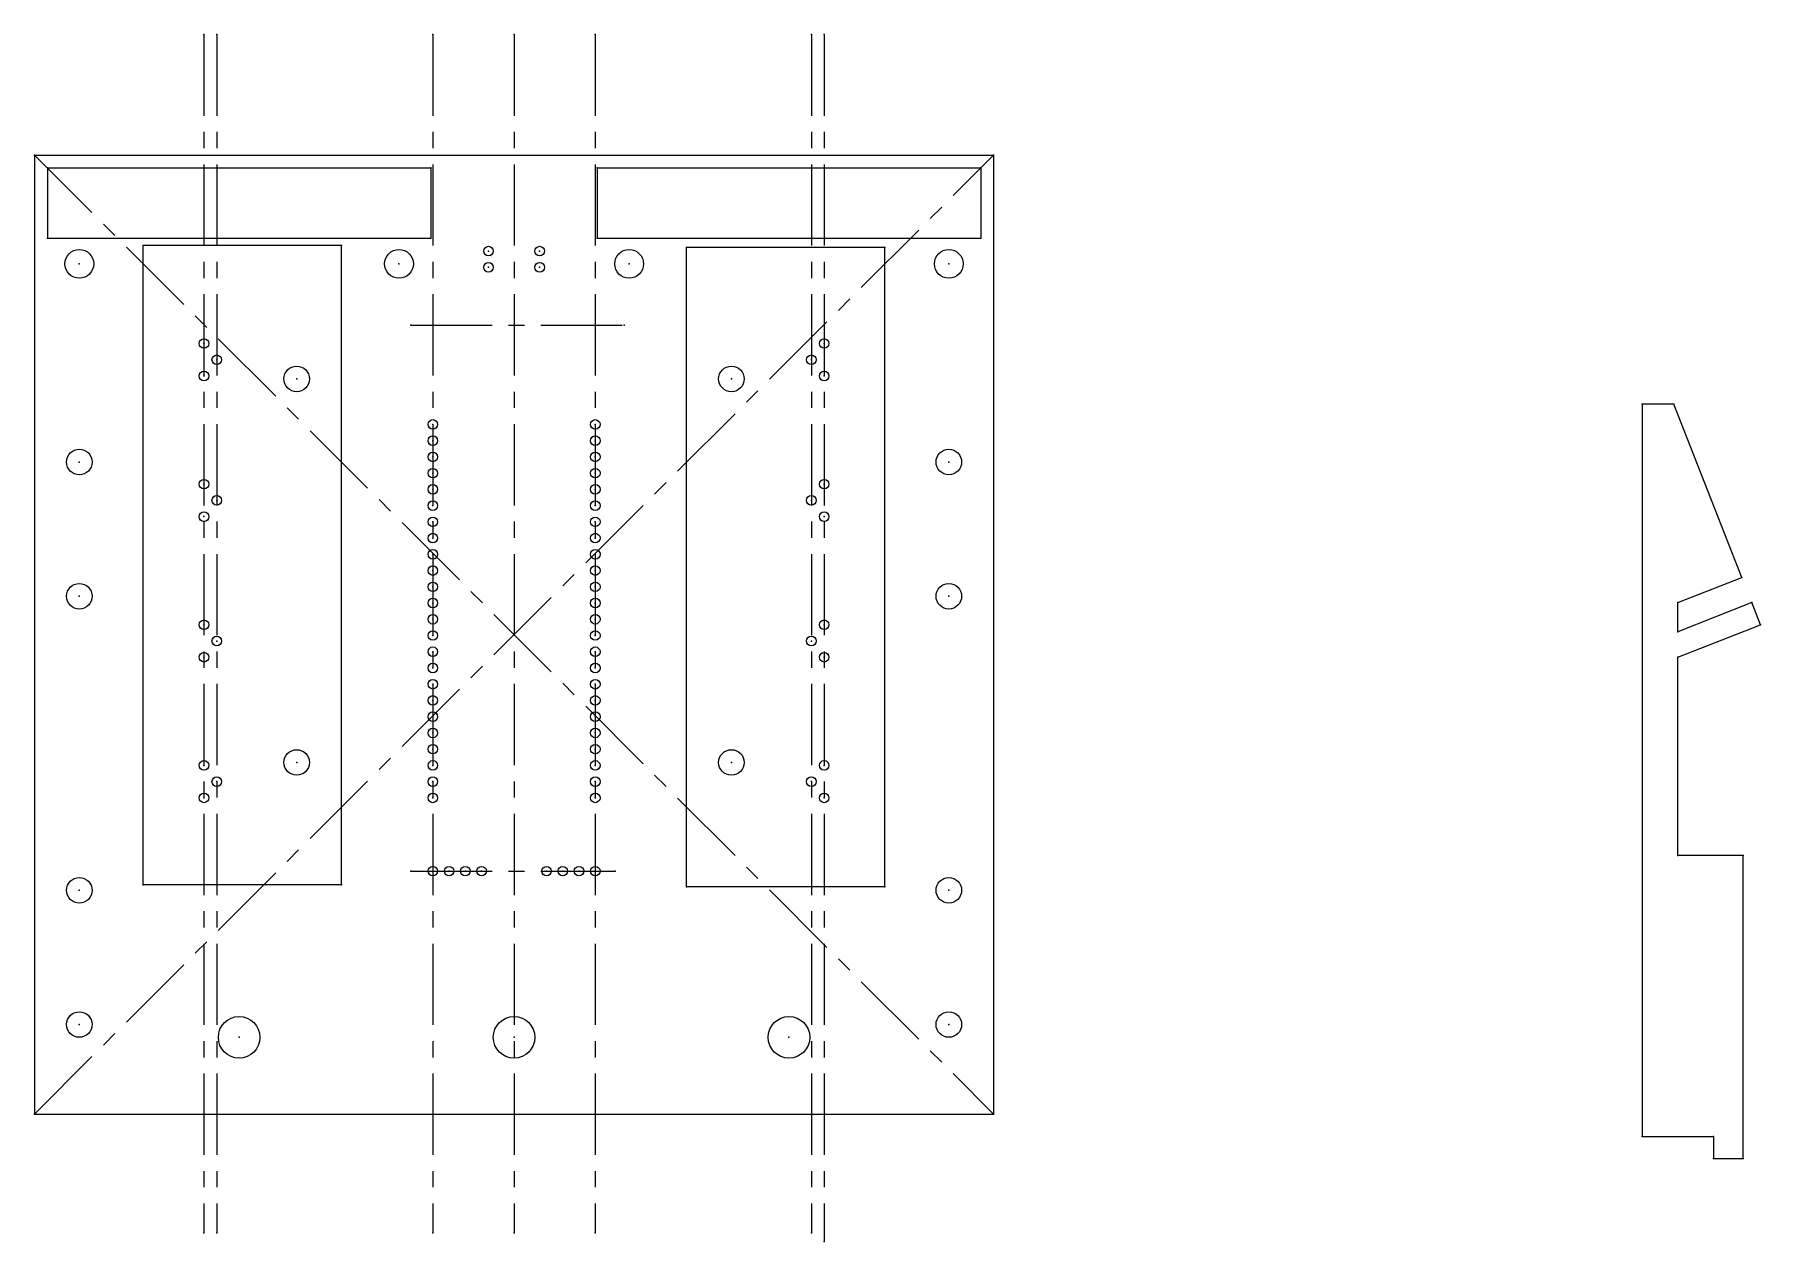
# Model space of a CAD drawing. Header units: millimetres. Extents: x 245 to 515, y -97 to 92.
import ezdxf

# ---------------------------------------------------------------- set-up
doc = ezdxf.new("R2010")
doc.units = ezdxf.units.MM
doc.header["$PDSIZE"] = -1
doc.linetypes.add('CENTERX2', pattern=[20.32, 12.7, -2.54, 2.54, -2.54])

msp = doc.modelspace()

# ---------------------------------------------------------------- linework, layer by layer
at = {"color": 7, "linetype": 'CENTERX2'}
for p, q in [((271.97, 91.55), (271.97, -95.89)), ((273.97, 91.55), (273.97, -95.89)), ((307.77, 91.55), (307.77, -95.89)), ((320.47, 91.55), (320.47, -95.89)), ((333.17, 91.55), (333.17, -95.89)), ((366.97, 91.55), (366.97, -95.89)), ((368.97, 91.55), (368.97, -97.27)), ((245.47, 72.67), (395.47, -77.33)), ((245.47, -77.33), (395.47, 72.67)), ((304.34, 46.09), (337.67, 46.09)), ((304.34, -39.33), (336.27, -39.33))]:
    msp.add_line(p, q, dxfattribs=at)
at = {"color": 7, "linetype": 'Continuous'}
for p, q in [((245.47, 72.67), (395.47, 72.67)), ((245.47, 72.67), (245.47, -77.33)), ((247.47, 70.67), (307.47, 70.67)), ((247.47, 70.67), (247.47, 59.67)), ((307.47, 70.67), (307.47, 59.67)), ((333.47, 70.67), (393.47, 70.67)), ((333.47, 70.67), (333.47, 59.67)), ((393.47, 70.67), (393.47, 59.67)), ((395.47, 72.67), (395.47, -77.33)), ((247.47, 59.67), (307.47, 59.67)), ((333.47, 59.67), (393.47, 59.67)), ((293.47, 58.55), (262.47, 58.56)), ((262.47, -41.45), (262.47, 58.56)), ((293.47, -41.45), (293.47, 58.55)), ((378.44, 58.21), (347.44, 58.22)), ((347.44, -41.79), (347.44, 58.22)), ((378.44, -41.79), (378.44, 58.21)), ((496.89, 33.72), (496.89, -80.82)), ((501.86, 33.72), (496.89, 33.72)), ((512.51, 6.61), (501.86, 33.72)), ((502.49, 2.67), (512.51, 6.61)), ((514.06, 2.67), (502.49, -1.87)), ((502.49, -1.87), (502.49, 2.67)), ((515.42, -0.79), (514.06, 2.67)), ((502.49, -5.87), (515.42, -0.79)), ((502.49, -36.91), (502.49, -5.87)), ((512.72, -36.91), (502.49, -36.91)), ((512.72, -84.29), (512.72, -36.91)), ((293.47, -41.45), (262.47, -41.45)), ((378.44, -41.79), (347.44, -41.79)), ((245.47, -77.33), (395.47, -77.33)), ((496.89, -80.82), (508.09, -80.82)), ((508.09, -80.82), (508.09, -84.29)), ((508.09, -84.29), (512.72, -84.29))]:
    msp.add_line(p, q, dxfattribs=at)
for centre, radius in [((252.47, 55.67), 2.25), ((302.47, 55.67), 2.25), ((316.47, 57.67), 0.75), ((324.47, 57.67), 0.75), ((338.47, 55.67), 2.25), ((388.47, 55.67), 2.25), ((316.47, 55.13), 0.75), ((324.47, 55.13), 0.75), ((271.97, 43.21), 0.75), ((368.97, 43.21), 0.75), ((273.97, 40.67), 0.75), ((366.97, 40.67), 0.75), ((271.97, 38.13), 0.75), ((286.47, 37.67), 2), ((354.47, 37.67), 2), ((368.97, 38.13), 0.75), ((307.77, 30.55), 0.75), ((333.17, 30.55), 0.75), ((307.77, 28.01), 0.75), ((333.17, 28.01), 0.75), ((252.47, 24.67), 2), ((307.77, 25.47), 0.75), ((333.17, 25.47), 0.75), ((388.47, 24.67), 2), ((271.97, 21.21), 0.75), ((307.77, 22.93), 0.75), ((333.17, 22.93), 0.75), ((368.97, 21.21), 0.75), ((273.97, 18.67), 0.75), ((307.77, 20.39), 0.75), ((333.17, 20.39), 0.75), ((366.97, 18.67), 0.75), ((271.97, 16.13), 0.75), ((307.77, 17.85), 0.75), ((333.17, 17.85), 0.75), ((368.97, 16.13), 0.75), ((307.77, 15.31), 0.75), ((307.77, 12.77), 0.75), ((333.17, 15.31), 0.75), ((333.17, 12.77), 0.75), ((307.77, 10.23), 0.75), ((333.17, 10.23), 0.75), ((307.77, 7.69), 0.75), ((333.17, 7.69), 0.75), ((252.47, 3.67), 2), ((307.77, 5.15), 0.75), ((333.17, 5.15), 0.75), ((388.47, 3.67), 2), ((307.77, 2.61), 0.75), ((333.17, 2.61), 0.75), ((307.77, 0.07), 0.75), ((333.17, 0.07), 0.75), ((271.97, -0.79), 0.75), ((273.97, -3.33), 0.75), ((307.77, -2.47), 0.75), ((333.17, -2.47), 0.75), ((366.97, -3.33), 0.75), ((368.97, -0.79), 0.75), ((271.97, -5.87), 0.75), ((307.77, -5.01), 0.75), ((333.17, -5.01), 0.75), ((368.97, -5.87), 0.75), ((307.77, -7.55), 0.75), ((333.17, -7.55), 0.75), ((307.77, -10.09), 0.75), ((333.17, -10.09), 0.75), ((307.77, -12.63), 0.75), ((333.17, -12.63), 0.75), ((307.77, -15.17), 0.75), ((333.17, -15.17), 0.75), ((307.77, -17.71), 0.75), ((333.17, -17.71), 0.75), ((286.47, -22.33), 2), ((307.77, -20.25), 0.75), ((333.17, -20.25), 0.75), ((354.47, -22.33), 2), ((271.97, -22.79), 0.75), ((307.77, -22.79), 0.75), ((333.17, -22.79), 0.75), ((368.97, -22.79), 0.75), ((273.97, -25.33), 0.75), ((307.77, -25.33), 0.75), ((333.17, -25.33), 0.75), ((366.97, -25.33), 0.75), ((271.97, -27.87), 0.75), ((307.77, -27.87), 0.75), ((333.17, -27.87), 0.75), ((368.97, -27.87), 0.75), ((252.47, -42.33), 2), ((307.77, -39.33), 0.75), ((310.31, -39.33), 0.75), ((312.85, -39.33), 0.75), ((315.39, -39.33), 0.75), ((325.55, -39.33), 0.75), ((328.09, -39.33), 0.75), ((330.63, -39.33), 0.75), ((333.17, -39.33), 0.75), ((388.47, -42.33), 2), ((252.47, -63.33), 2), ((277.47, -65.33), 3.25), ((320.47, -65.33), 3.25), ((363.47, -65.33), 3.25), ((388.47, -63.33), 2)]:
    msp.add_circle(centre, radius, dxfattribs=at)
for p in [(271.97, 91.55), (273.97, 91.55), (307.77, 91.55), (320.47, 91.55), (333.17, 91.55), (366.97, 91.55), (368.97, 91.55), (245.47, 72.67), (247.47, 70.67), (307.47, 70.67), (333.47, 70.67), (393.47, 70.67), (395.47, 72.67), (247.47, 59.67), (307.47, 59.67), (333.47, 59.67), (393.47, 59.67), (262.47, 58.56), (293.47, 58.55), (316.47, 57.67), (316.47, 57.67), (324.47, 57.67), (324.47, 57.67), (347.44, 58.22), (378.44, 58.21), (252.47, 55.67), (252.47, 55.67), (302.47, 55.67), (302.47, 55.67), (316.47, 55.13), (316.47, 55.13), (324.47, 55.13), (324.47, 55.13), (338.47, 55.67), (338.47, 55.67), (388.47, 55.67), (388.47, 55.67), (304.34, 46.09), (337.67, 46.09), (271.97, 43.21), (271.97, 43.21), (368.97, 43.21), (368.97, 43.21), (273.97, 40.67), (273.97, 40.67), (366.97, 40.67), (366.97, 40.67), (271.97, 38.13), (271.97, 38.13), (368.97, 38.13), (368.97, 38.13), (286.47, 37.67), (286.47, 37.67), (354.47, 37.67), (354.47, 37.67), (496.89, 33.72), (501.86, 33.72), (307.77, 30.55), (307.77, 30.55), (333.17, 30.55), (333.17, 30.55), (307.77, 28.01), (307.77, 28.01), (333.17, 28.01), (333.17, 28.01), (252.47, 24.67), (252.47, 24.67), (307.77, 25.47), (307.77, 25.47), (333.17, 25.47), (333.17, 25.47), (388.47, 24.67), (388.47, 24.67), (307.77, 22.93), (307.77, 22.93), (333.17, 22.93), (333.17, 22.93), (271.97, 21.21), (271.97, 21.21), (307.77, 20.39), (307.77, 20.39), (333.17, 20.39), (333.17, 20.39), (368.97, 21.21), (368.97, 21.21), (273.97, 18.67), (273.97, 18.67), (307.77, 17.85), (307.77, 17.85), (333.17, 17.85), (333.17, 17.85), (366.97, 18.67), (366.97, 18.67), (271.97, 16.13), (271.97, 16.13), (307.77, 15.31), (307.77, 15.31), (333.17, 15.31), (333.17, 15.31), (368.97, 16.13), (368.97, 16.13), (307.77, 12.77), (307.77, 12.77), (333.17, 12.77), (333.17, 12.77), (307.77, 10.23), (307.77, 10.23), (333.17, 10.23), (333.17, 10.23), (307.77, 7.69), (307.77, 7.69), (333.17, 7.69), (333.17, 7.69), (512.51, 6.61), (252.47, 3.67), (252.47, 3.67), (307.77, 5.15), (307.77, 5.15), (333.17, 5.15), (333.17, 5.15), (388.47, 3.67), (388.47, 3.67), (307.77, 2.61), (307.77, 2.61), (307.77, 0.07), (307.77, 0.07), (333.17, 2.61), (333.17, 2.61), (333.17, 0.07), (333.17, 0.07), (502.49, 2.67), (514.06, 2.67), (271.97, -0.79), (271.97, -0.79), (307.77, -2.47), (307.77, -2.47), (320.47, -2.33), (333.17, -2.47), (333.17, -2.47), (368.97, -0.79), (368.97, -0.79), (502.49, -1.87), (515.42, -0.79), (273.97, -3.33), (273.97, -3.33), (307.77, -5.01), (307.77, -5.01), (333.17, -5.01), (333.17, -5.01), (366.97, -3.33), (366.97, -3.33), (271.97, -5.87), (271.97, -5.87), (307.77, -7.55), (307.77, -7.55), (333.17, -7.55), (333.17, -7.55), (368.97, -5.87), (368.97, -5.87), (502.49, -5.87), (307.77, -10.09), (307.77, -10.09), (333.17, -10.09), (333.17, -10.09), (307.77, -12.63), (307.77, -12.63), (333.17, -12.63), (333.17, -12.63), (307.77, -15.17), (307.77, -15.17), (333.17, -15.17), (333.17, -15.17), (307.77, -17.71), (307.77, -17.71), (333.17, -17.71), (333.17, -17.71), (307.77, -20.25), (307.77, -20.25), (333.17, -20.25), (333.17, -20.25), (271.97, -22.79), (271.97, -22.79), (286.47, -22.33), (286.47, -22.33), (307.77, -22.79), (307.77, -22.79), (333.17, -22.79), (333.17, -22.79), (354.47, -22.33), (354.47, -22.33), (368.97, -22.79), (368.97, -22.79), (273.97, -25.33), (273.97, -25.33), (307.77, -25.33), (307.77, -25.33), (333.17, -25.33), (333.17, -25.33), (366.97, -25.33), (366.97, -25.33), (271.97, -27.87), (271.97, -27.87), (307.77, -27.87), (307.77, -27.87), (333.17, -27.87), (333.17, -27.87), (368.97, -27.87), (368.97, -27.87), (502.49, -36.91), (512.72, -36.91), (304.34, -39.33), (307.77, -39.33), (307.77, -39.33), (310.31, -39.33), (310.31, -39.33), (312.85, -39.33), (312.85, -39.33), (315.39, -39.33), (315.39, -39.33), (325.55, -39.33), (325.55, -39.33), (328.09, -39.33), (328.09, -39.33), (330.63, -39.33), (330.63, -39.33), (333.17, -39.33), (333.17, -39.33), (336.27, -39.33), (252.47, -42.33), (252.47, -42.33), (262.47, -41.45), (293.47, -41.45), (347.44, -41.79), (378.44, -41.79), (388.47, -42.33), (388.47, -42.33), (252.47, -63.33), (252.47, -63.33), (388.47, -63.33), (388.47, -63.33), (277.47, -65.33), (277.47, -65.33), (320.47, -65.33), (320.47, -65.33), (363.47, -65.33), (363.47, -65.33), (245.47, -77.33), (395.47, -77.33), (496.89, -80.82), (508.09, -80.82), (508.09, -84.29), (512.72, -84.29), (271.97, -95.89), (273.97, -95.89), (307.77, -95.89), (320.47, -95.89), (333.17, -95.89), (366.97, -95.89), (368.97, -97.27)]:
    msp.add_point(p, dxfattribs=at)

doc.saveas('drawing.dxf')
